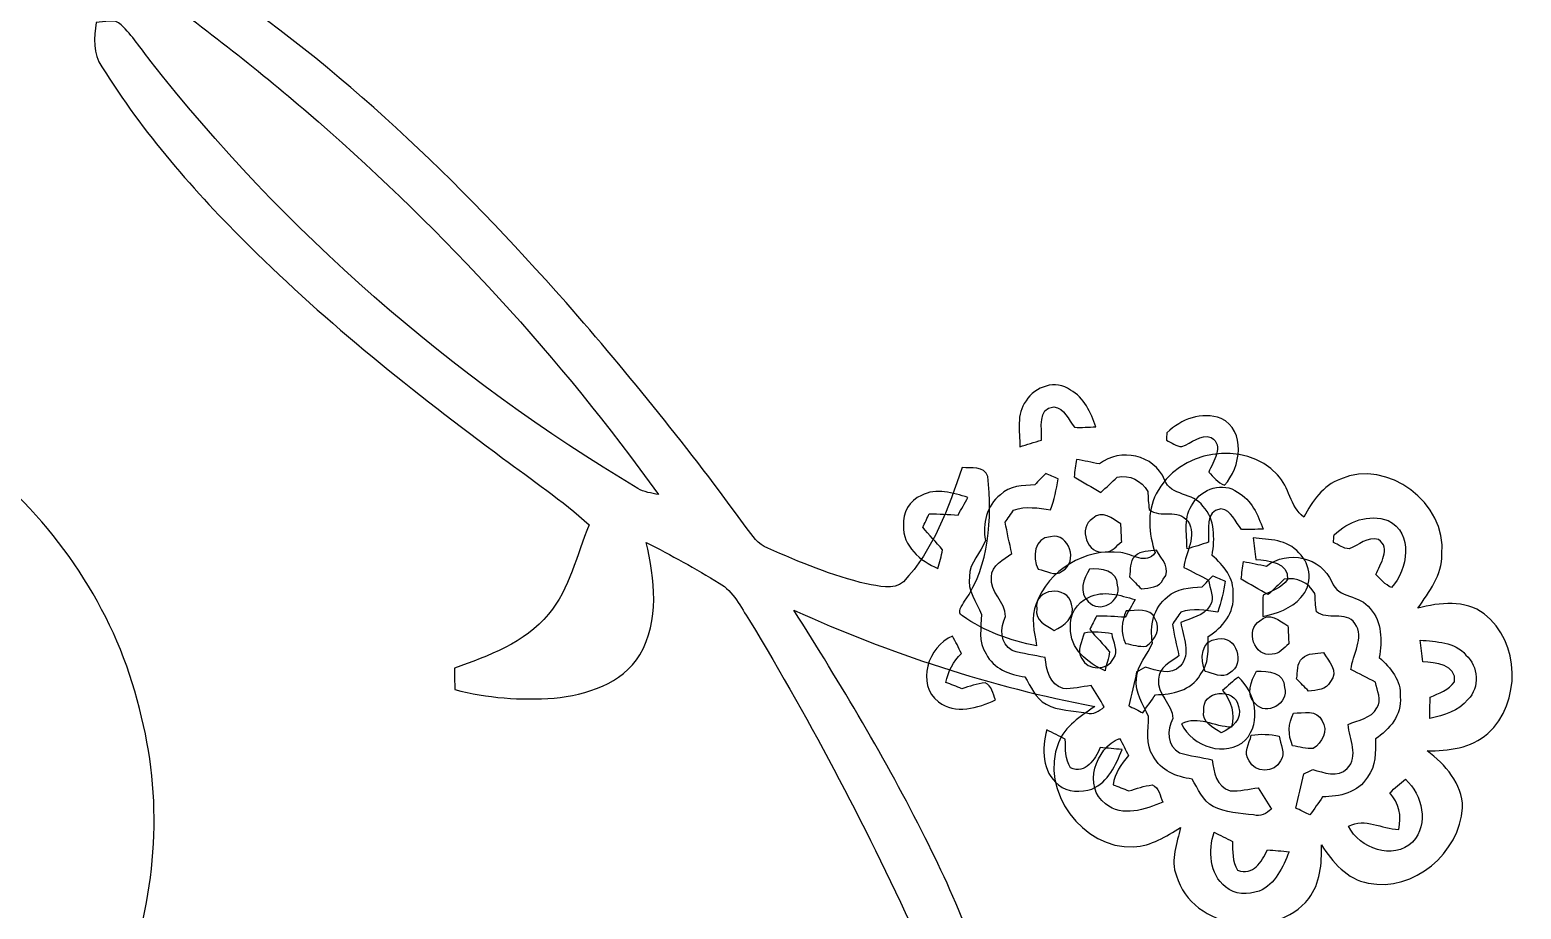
# Model space of a CAD drawing. Header units: centimetres. Extents: x -12.1 to 13.1, y -14.1 to 13.3.
# Drawn here: x 1.64 to 13.07, y -7.49 to -0.75 of the extents above; entities that cross this region are included whole.
import ezdxf

# ---------------------------------------------------------------- set-up
doc = ezdxf.new("R2010")
doc.units = ezdxf.units.CM
doc.header["$MEASUREMENT"] = 0
doc.layers.add('Camada 1', color=7, linetype='Continuous')

msp = doc.modelspace()

# ---------------------------------------------------------------- linework, layer by layer
at = {"layer": 'Camada 1', "color": 156}
for points, knots in [([(2.60871, -0.27369), (2.73924, -0.24406), (2.87682, -0.26556), (2.98407, -0.34811), (2.98407, -0.34811), (4.02511, -1.03357), (4.92505, -1.91094), (5.74879, -2.84118), (5.74879, -2.84118), (6.23386, -3.39471), (6.69669, -3.96866), (7.12955, -4.56418), (7.12955, -4.56418), (7.17577, -4.6245), (7.21916, -4.69364), (7.29395, -4.72152), (7.29395, -4.72152), (7.53878, -4.83052), (7.78855, -4.93387), (8.0496, -4.99633), (8.0496, -4.99633), (8.14203, -5.00866), (8.25527, -5.0517), (8.33359, -4.97904), (8.33359, -4.97904), (8.56537, -4.73668), (8.67685, -4.41425), (8.78339, -4.10377), (8.78339, -4.10377), (8.85253, -4.11507), (8.95201, -4.08686), (8.98058, -4.17399), (8.98058, -4.17399), (9.01304, -4.49679), (8.99399, -4.85381), (8.80242, -5.12897), (8.80242, -5.12897), (8.78656, -5.15929), (8.73435, -5.21644), (8.78656, -5.24114), (8.78656, -5.24114), (8.95447, -5.36072), (9.1531, -5.43127), (9.35417, -5.47045), (9.35417, -5.47045), (9.33512, -5.36461), (9.30937, -5.25278), (9.35064, -5.14836), (9.35064, -5.14836), (9.44166, -4.89225), (9.72987, -4.71728), (9.99869, -4.75679), (9.99869, -4.75679), (10.0883, -4.76561), (10.19238, -4.85484), (10.26187, -4.75679), (10.26187, -4.75679), (10.21389, -4.61145), (10.19625, -4.44529), (10.27105, -4.30593), (10.27105, -4.30593), (10.43262, -3.97362), (10.94873, -3.88119), (11.19921, -4.16093), (11.19921, -4.16093), (11.29233, -4.25302), (11.29374, -4.40295), (11.40028, -4.48373), (11.40028, -4.48373), (11.4673, -4.36519), (11.54668, -4.24103), (11.68145, -4.19269), (11.68145, -4.19269), (12.0441, -4.03394), (12.49777, -4.37931), (12.45932, -4.76878), (12.45932, -4.76878), (12.46144, -4.92788), (12.36019, -5.057), (12.27589, -5.18188), (12.27589, -5.18188), (12.44275, -5.13886), (12.63642, -5.11484), (12.78352, -5.22632), (12.78352, -5.22632), (13.06362, -5.43872), (13.06681, -5.90966), (12.81139, -6.1432), (12.81139, -6.1432), (12.6837, -6.25362), (12.50941, -6.27725), (12.34679, -6.2755), (12.34679, -6.2755), (12.48614, -6.38098), (12.61595, -6.52561), (12.61807, -6.71082), (12.61807, -6.71082), (12.59585, -7.05547), (12.24342, -7.35994), (11.89524, -7.28901), (11.89524, -7.28901), (11.73401, -7.25972), (11.62006, -7.12781), (11.53645, -6.99655), (11.53645, -6.99655), (11.54069, -7.13873), (11.52763, -7.29007), (11.43909, -7.40721), (11.43909, -7.40721), (11.17909, -7.73422), (10.54586, -7.64534), (10.4252, -7.23185), (10.4252, -7.23185), (10.37722, -7.10979), (10.43156, -6.98174), (10.45731, -6.86216), (10.45731, -6.86216), (10.34724, -6.93058), (10.23117, -7.00361), (10.09783, -7.01102), (10.09783, -7.01102), (9.70624, -7.03042), (9.37463, -6.57922), (9.52069, -6.21376), (9.52069, -6.21376), (9.56937, -6.08498), (9.69425, -6.01232), (9.79902, -5.93436), (9.79902, -5.93436), (9.00387, -5.78584), (8.23093, -5.53077), (7.49468, -5.19777), (7.49468, -5.19777), (7.8524, -5.76538), (8.2006, -6.3404), (8.49975, -6.94154), (8.49975, -6.94154), (8.7668, -7.46612), (8.98446, -8.01751), (9.11146, -8.59325), (9.11146, -8.59325), (9.1933, -8.47681), (9.2314, -8.33394), (9.32737, -8.2267), (9.32737, -8.2267), (9.47518, -8.05172), (9.73869, -7.97307), (9.95284, -8.06725), (9.95284, -8.06725), (10.1518, -8.14346), (10.27246, -8.34383), (10.31656, -8.54454), (10.31656, -8.54454), (10.36382, -8.78266), (10.33137, -9.02823), (10.27599, -9.26246), (10.27599, -9.26246), (10.44144, -9.00777), (10.65662, -8.75941), (10.95826, -8.67084), (10.95826, -8.67084), (11.18367, -8.59077), (11.46061, -8.67545), (11.59043, -8.87968), (11.59043, -8.87968), (11.72731, -9.08432), (11.69451, -9.35913), (11.58127, -9.56691), (11.58127, -9.56691), (11.48884, -9.75422), (11.33009, -9.89391), (11.18686, -10.0414), (11.18686, -10.0414), (11.47154, -9.94473), (11.79116, -9.87348), (12.08186, -9.98776), (12.08186, -9.98776), (12.2974, -10.0682), (12.46532, -10.28479), (12.44697, -10.52116), (12.44697, -10.52116), (12.44027, -10.74058), (12.28435, -10.923), (12.10478, -11.03304), (12.10478, -11.03304), (11.90123, -11.15372), (11.66275, -11.18545), (11.43273, -11.21824), (11.43273, -11.21824), (11.75094, -11.31949), (12.10372, -11.46908), (12.24236, -11.79857), (12.24236, -11.79857), (12.37042, -12.06456), (12.23143, -12.41841), (11.95027, -12.51508), (11.95027, -12.51508), (11.59608, -12.64065), (11.2179, -12.49389), (10.92403, -12.2907), (10.92403, -12.2907), (11.15158, -12.58564), (11.36783, -12.96274), (11.2426, -13.34621), (11.2426, -13.34621), (11.18579, -13.44887), (11.12088, -13.55471), (11.01471, -13.61293), (11.01471, -13.61293), (10.82385, -13.72861), (10.57196, -13.70074), (10.39064, -13.57906), (10.39064, -13.57906), (10.14229, -13.41111), (9.9793, -13.13843), (9.9031, -12.85232), (9.9031, -12.85232), (9.91474, -13.1917), (9.89004, -13.57658), (9.64204, -13.83483), (9.64204, -13.83483), (9.44484, -14.05741), (9.05713, -14.06906), (8.85852, -13.84258), (8.85852, -13.84258), (8.61192, -13.57727), (8.62428, -13.17054), (8.71212, -12.84243), (8.71212, -12.84243), (8.73893, -12.80857), (8.76434, -12.76447), (8.74845, -12.72037), (8.74845, -12.72037), (8.70082, -12.7232), (8.69201, -12.79448), (8.66803, -12.82834), (8.66803, -12.82834), (8.52056, -13.09644), (8.2648, -13.31941), (7.96106, -13.38324), (7.96106, -13.38324), (7.78255, -13.41959), (7.58923, -13.3582), (7.45976, -13.2319), (7.45976, -13.2319), (7.30312, -13.06822), (7.2883, -12.81387), (7.35357, -12.60713), (7.35357, -12.60713), (7.4287, -12.37218), (7.60263, -12.18838), (7.78219, -12.02753), (7.78219, -12.02753), (7.79842, -12.01623), (7.83089, -11.99366), (7.84711, -11.98236), (7.84711, -11.98236), (7.59452, -12.05681), (7.32923, -12.151), (7.06359, -12.08961), (7.06359, -12.08961), (6.82016, -12.05433), (6.58416, -11.87267), (6.55277, -11.61832), (6.55277, -11.61832), (6.51501, -11.38654), (6.65155, -11.16254), (6.83851, -11.03624), (6.83851, -11.03624), (7.07064, -10.87925), (7.35815, -10.83442), (7.63262, -10.81995), (7.63262, -10.81995), (7.35815, -10.76635), (7.08263, -10.65559), (6.88826, -10.4485), (6.88826, -10.4485), (6.74008, -10.28552), (6.64555, -10.04105), (6.73833, -9.82725), (6.73833, -9.82725), (6.80888, -9.61734), (7.02442, -9.48963), (7.23821, -9.47482), (7.23821, -9.47482), (7.53843, -9.44626), (7.82029, -9.58279), (8.0683, -9.7373), (8.0683, -9.7373), (7.89862, -9.54644), (7.74233, -9.32947), (7.68766, -9.07584), (7.68766, -9.07584), (7.64497, -8.87547), (7.71904, -8.63697), (7.9099, -8.53995), (7.9099, -8.53995), (8.1565, -8.39461), (8.46129, -8.4426), (8.71882, -8.53255), (8.71882, -8.53255), (8.70189, -8.25388), (8.55796, -8.00586), (8.45741, -7.75151), (8.45741, -7.75151), (8.07006, -6.90236), (7.63825, -6.07299), (7.15355, -5.27573), (7.15355, -5.27573), (7.08652, -5.17375), (7.0329, -5.05345), (6.92248, -4.99068), (6.92248, -4.99068), (6.7415, -4.87706), (6.55241, -4.77619), (6.36297, -4.67776), (6.36297, -4.67776), (6.42823, -4.95892), (6.46668, -5.27783), (6.31499, -5.53852), (6.31499, -5.53852), (6.17776, -5.7629), (5.90401, -5.84545), (5.65671, -5.87087), (5.65671, -5.87087), (5.40235, -5.88988), (5.14308, -5.87156), (4.89682, -5.80489), (4.89682, -5.80489), (4.89401, -5.75019), (4.89295, -5.69551), (4.8926, -5.64118), (4.8926, -5.64118), (5.15436, -5.54875), (5.43129, -5.44822), (5.61438, -5.22808), (5.61438, -5.22808), (5.78054, -5.03264), (5.82639, -4.77405), (5.92623, -4.54475), (5.92623, -4.54475), (5.71915, -4.35637), (5.48596, -4.19938), (5.26265, -4.03181), (5.26265, -4.03181), (4.58533, -3.5291), (3.92139, -3.00382), (3.32308, -2.408), (3.32308, -2.408), (2.90046, -1.991), (2.50606, -1.5398), (2.19243, -1.03427), (2.19243, -1.03427), (2.12047, -0.93443), (2.13211, -0.80885), (2.14763, -0.6942), (2.14763, -0.6942), (2.21112, -0.69523), (2.28945, -0.66068), (2.34059, -0.71325), (2.34059, -0.71325), (2.42527, -0.79297), (2.48772, -0.89281), (2.56003, -0.98348), (2.56003, -0.98348), (3.58908, -2.29579), (4.86578, -3.41128), (6.29842, -4.26432), (6.29842, -4.26432), (6.34569, -4.29395), (6.40214, -4.30063), (6.4561, -4.31159), (6.4561, -4.31159), (5.70504, -3.26135), (4.82168, -2.30675), (3.8512, -1.45584), (3.8512, -1.45584), (3.44833, -1.10272), (3.02358, -0.77602), (2.59742, -0.45218), (2.59742, -0.45218), (2.59989, -0.39258), (2.60413, -0.33295), (2.60871, -0.27369)], [0, 0, 0, 0, 0.01030928, 0.01030928, 0.01030928, 0.01030928, 0.02061856, 0.02061856, 0.02061856, 0.02061856, 0.03092784, 0.03092784, 0.03092784, 0.03092784, 0.04123711, 0.04123711, 0.04123711, 0.04123711, 0.05154639, 0.05154639, 0.05154639, 0.05154639, 0.06185567, 0.06185567, 0.06185567, 0.06185567, 0.07216495, 0.07216495, 0.07216495, 0.07216495, 0.08247423, 0.08247423, 0.08247423, 0.08247423, 0.09278351, 0.09278351, 0.09278351, 0.09278351, 0.10309278, 0.10309278, 0.10309278, 0.10309278, 0.11340206, 0.11340206, 0.11340206, 0.11340206, 0.12371134, 0.12371134, 0.12371134, 0.12371134, 0.13402062, 0.13402062, 0.13402062, 0.13402062, 0.1443299, 0.1443299, 0.1443299, 0.1443299, 0.15463918, 0.15463918, 0.15463918, 0.15463918, 0.16494845, 0.16494845, 0.16494845, 0.16494845, 0.17525773, 0.17525773, 0.17525773, 0.17525773, 0.18556701, 0.18556701, 0.18556701, 0.18556701, 0.19587629, 0.19587629, 0.19587629, 0.19587629, 0.20618557, 0.20618557, 0.20618557, 0.20618557, 0.21649485, 0.21649485, 0.21649485, 0.21649485, 0.22680412, 0.22680412, 0.22680412, 0.22680412, 0.2371134, 0.2371134, 0.2371134, 0.2371134, 0.24742268, 0.24742268, 0.24742268, 0.24742268, 0.25773196, 0.25773196, 0.25773196, 0.25773196, 0.26804124, 0.26804124, 0.26804124, 0.26804124, 0.27835052, 0.27835052, 0.27835052, 0.27835052, 0.28865979, 0.28865979, 0.28865979, 0.28865979, 0.29896907, 0.29896907, 0.29896907, 0.29896907, 0.30927835, 0.30927835, 0.30927835, 0.30927835, 0.31958763, 0.31958763, 0.31958763, 0.31958763, 0.32989691, 0.32989691, 0.32989691, 0.32989691, 0.34020619, 0.34020619, 0.34020619, 0.34020619, 0.35051546, 0.35051546, 0.35051546, 0.35051546, 0.36082474, 0.36082474, 0.36082474, 0.36082474, 0.37113402, 0.37113402, 0.37113402, 0.37113402, 0.3814433, 0.3814433, 0.3814433, 0.3814433, 0.39175258, 0.39175258, 0.39175258, 0.39175258, 0.40206186, 0.40206186, 0.40206186, 0.40206186, 0.41237113, 0.41237113, 0.41237113, 0.41237113, 0.42268041, 0.42268041, 0.42268041, 0.42268041, 0.43298969, 0.43298969, 0.43298969, 0.43298969, 0.44329897, 0.44329897, 0.44329897, 0.44329897, 0.45360825, 0.45360825, 0.45360825, 0.45360825, 0.46391753, 0.46391753, 0.46391753, 0.46391753, 0.4742268, 0.4742268, 0.4742268, 0.4742268, 0.48453608, 0.48453608, 0.48453608, 0.48453608, 0.49484536, 0.49484536, 0.49484536, 0.49484536, 0.50515464, 0.50515464, 0.50515464, 0.50515464, 0.51546392, 0.51546392, 0.51546392, 0.51546392, 0.5257732, 0.5257732, 0.5257732, 0.5257732, 0.53608247, 0.53608247, 0.53608247, 0.53608247, 0.54639175, 0.54639175, 0.54639175, 0.54639175, 0.55670103, 0.55670103, 0.55670103, 0.55670103, 0.56701031, 0.56701031, 0.56701031, 0.56701031, 0.57731959, 0.57731959, 0.57731959, 0.57731959, 0.58762887, 0.58762887, 0.58762887, 0.58762887, 0.59793814, 0.59793814, 0.59793814, 0.59793814, 0.60824742, 0.60824742, 0.60824742, 0.60824742, 0.6185567, 0.6185567, 0.6185567, 0.6185567, 0.62886598, 0.62886598, 0.62886598, 0.62886598, 0.63917526, 0.63917526, 0.63917526, 0.63917526, 0.64948454, 0.64948454, 0.64948454, 0.64948454, 0.65979381, 0.65979381, 0.65979381, 0.65979381, 0.67010309, 0.67010309, 0.67010309, 0.67010309, 0.68041237, 0.68041237, 0.68041237, 0.68041237, 0.69072165, 0.69072165, 0.69072165, 0.69072165, 0.70103093, 0.70103093, 0.70103093, 0.70103093, 0.71134021, 0.71134021, 0.71134021, 0.71134021, 0.72164948, 0.72164948, 0.72164948, 0.72164948, 0.73195876, 0.73195876, 0.73195876, 0.73195876, 0.74226804, 0.74226804, 0.74226804, 0.74226804, 0.75257732, 0.75257732, 0.75257732, 0.75257732, 0.7628866, 0.7628866, 0.7628866, 0.7628866, 0.77319588, 0.77319588, 0.77319588, 0.77319588, 0.78350515, 0.78350515, 0.78350515, 0.78350515, 0.79381443, 0.79381443, 0.79381443, 0.79381443, 0.80412371, 0.80412371, 0.80412371, 0.80412371, 0.81443299, 0.81443299, 0.81443299, 0.81443299, 0.82474227, 0.82474227, 0.82474227, 0.82474227, 0.83505155, 0.83505155, 0.83505155, 0.83505155, 0.84536082, 0.84536082, 0.84536082, 0.84536082, 0.8556701, 0.8556701, 0.8556701, 0.8556701, 0.86597938, 0.86597938, 0.86597938, 0.86597938, 0.87628866, 0.87628866, 0.87628866, 0.87628866, 0.88659794, 0.88659794, 0.88659794, 0.88659794, 0.89690722, 0.89690722, 0.89690722, 0.89690722, 0.90721649, 0.90721649, 0.90721649, 0.90721649, 0.91752577, 0.91752577, 0.91752577, 0.91752577, 0.92783505, 0.92783505, 0.92783505, 0.92783505, 0.93814433, 0.93814433, 0.93814433, 0.93814433, 0.94845361, 0.94845361, 0.94845361, 0.94845361, 0.95876289, 0.95876289, 0.95876289, 0.95876289, 0.96907216, 0.96907216, 0.96907216, 0.96907216, 0.97938144, 0.97938144, 0.97938144, 0.97938144, 1, 1, 1, 1]), ([(-6.30342, -0.88327), (-6.06882, -0.81378), (-5.80636, -0.76827), (-5.57033, -0.85398), (-5.57033, -0.85398), (-5.42252, -0.90056), (-5.35796, -1.0519), (-5.30012, -1.18172), (-5.30012, -1.18172), (-5.18476, -1.46714), (-5.12337, -1.77052), (-5.0112, -2.05732), (-5.0112, -2.05732), (-4.8475, -2.49936), (-4.75789, -2.97771), (-4.48837, -3.37355), (-4.48837, -3.37355), (-4.17828, -3.85259), (-3.85444, -4.32533), (-3.48965, -4.76454), (-3.48965, -4.76454), (-2.87619, -3.91433), (-1.85313, -3.36436), (-0.79938, -3.37566), (-0.79938, -3.37566), (-0.75246, -3.13577), (-0.61946, -2.91704), (-0.42473, -2.76887), (-0.42473, -2.76887), (-0.07935, -2.50394), (0.39723, -2.39597), (0.81634, -2.53288), (0.81634, -2.53288), (1.06469, -2.59989), (1.24709, -2.8172), (1.32646, -3.05533), (1.32646, -3.05533), (1.44533, -3.41693), (1.45274, -3.8085), (1.39736, -4.18246), (1.39736, -4.18246), (1.93781, -4.66398), (2.33751, -5.30746), (2.49555, -6.01656), (2.49555, -6.01656), (2.66595, -6.69245), (2.60563, -7.41565), (2.35622, -8.06443), (2.35622, -8.06443), (2.23168, -8.40732), (2.0299, -8.71352), (1.81434, -9.00494), (1.81434, -9.00494), (1.97698, -9.41625), (2.12021, -9.87028), (2.01331, -10.31446), (2.01331, -10.31446), (1.95194, -10.60688), (1.74979, -10.8542), (1.49613, -11.00516), (1.49613, -11.00516), (1.02836, -11.28387), (0.43745, -11.30502), (-0.06878, -11.12264), (-0.06878, -11.12264), (-0.49033, -10.97909), (-0.88757, -10.65979), (-0.98493, -10.20683), (-0.98493, -10.20683), (-1.62841, -10.14968), (-2.26482, -9.92357), (-2.77106, -9.51681), (-2.77106, -9.51681), (-2.97249, -10.2132), (-3.26917, -10.88207), (-3.64382, -11.5026), (-3.64382, -11.5026), (-3.96273, -12.02577), (-4.33914, -12.52176), (-4.80905, -12.91936), (-4.80905, -12.91936), (-5.25885, -13.30635), (-5.75308, -13.66547), (-6.32422, -13.84823), (-6.32422, -13.84823), (-6.64667, -13.94944), (-7.01779, -13.99285), (-7.32859, -13.832), (-7.32859, -13.832), (-7.54484, -13.72086), (-7.65844, -13.47922), (-7.67925, -13.24568), (-7.67925, -13.24568), (-7.71029, -12.95181), (-7.64573, -12.65264), (-7.50815, -12.39264), (-7.50815, -12.39264), (-7.62704, -12.23107), (-7.71418, -12.03425), (-7.68595, -11.82927), (-7.68595, -11.82927), (-7.67289, -11.6137), (-7.48734, -11.41689), (-7.26685, -11.41651), (-7.26685, -11.41651), (-7.0894, -11.3957), (-6.92042, -11.45568), (-6.75426, -11.50646), (-6.75426, -11.50646), (-6.6195, -11.27753), (-6.49603, -11.04185), (-6.36021, -10.81327), (-6.36021, -10.81327), (-6.94159, -11.04151), (-7.55824, -11.20415), (-8.18654, -11.20556), (-8.18654, -11.20556), (-8.59048, -11.19075), (-8.99934, -11.12722), (-9.37152, -10.96248), (-9.37152, -10.96248), (-9.72994, -10.80586), (-10.03156, -10.54975), (-10.32474, -10.29644), (-10.32474, -10.29644), (-10.87365, -9.84561), (-11.30828, -9.22929), (-11.46844, -8.53079), (-11.46844, -8.53079), (-11.56015, -8.14908), (-11.50582, -7.72612), (-11.28747, -7.39591), (-11.28747, -7.39591), (-11.1213, -7.13591), (-10.86553, -6.94646), (-10.59177, -6.81172), (-10.59177, -6.81172), (-10.49017, -6.76056), (-10.378, -6.73056), (-10.28309, -6.66706), (-10.28309, -6.66706), (-10.26686, -6.54783), (-10.34202, -6.44306), (-10.38293, -6.33689), (-10.38293, -6.33689), (-10.62071, -5.85002), (-10.83238, -5.35156), (-11.04511, -4.85343), (-11.04511, -4.85343), (-11.26911, -4.34686), (-11.43668, -3.7817), (-11.32098, -3.22538), (-11.32098, -3.22538), (-11.25288, -2.86271), (-11.05603, -2.53075), (-10.7837, -2.28346), (-10.7837, -2.28346), (-10.2577, -1.78464), (-9.50839, -1.5225), (-8.78626, -1.60222), (-8.78626, -1.60222), (-8.33895, -1.65621), (-7.87504, -1.84107), (-7.61011, -2.22279), (-7.61011, -2.22279), (-7.39773, -2.53533), (-7.42312, -2.93503), (-7.463, -3.29311), (-7.463, -3.29311), (-7.48522, -3.57251), (-7.58082, -3.8385), (-7.61858, -4.11473), (-7.61858, -4.11473), (-7.38573, -4.13695), (-7.15184, -4.12073), (-6.92254, -4.07556), (-6.92254, -4.07556), (-6.92466, -3.88295), (-6.98039, -3.69739), (-7.00861, -3.50829), (-7.00861, -3.50829), (-7.12045, -2.8673), (-7.16455, -2.19137), (-6.96029, -1.56416), (-6.96029, -1.56416), (-6.86151, -1.25265), (-6.62126, -0.97887), (-6.30342, -0.88327)], [0, 0, 0, 0, 0.02083333, 0.02083333, 0.02083333, 0.02083333, 0.04166667, 0.04166667, 0.04166667, 0.04166667, 0.0625, 0.0625, 0.0625, 0.0625, 0.08333333, 0.08333333, 0.08333333, 0.08333333, 0.10416667, 0.10416667, 0.10416667, 0.10416667, 0.125, 0.125, 0.125, 0.125, 0.14583333, 0.14583333, 0.14583333, 0.14583333, 0.16666667, 0.16666667, 0.16666667, 0.16666667, 0.1875, 0.1875, 0.1875, 0.1875, 0.20833333, 0.20833333, 0.20833333, 0.20833333, 0.22916667, 0.22916667, 0.22916667, 0.22916667, 0.25, 0.25, 0.25, 0.25, 0.27083333, 0.27083333, 0.27083333, 0.27083333, 0.29166667, 0.29166667, 0.29166667, 0.29166667, 0.3125, 0.3125, 0.3125, 0.3125, 0.33333333, 0.33333333, 0.33333333, 0.33333333, 0.35416667, 0.35416667, 0.35416667, 0.35416667, 0.375, 0.375, 0.375, 0.375, 0.39583333, 0.39583333, 0.39583333, 0.39583333, 0.41666667, 0.41666667, 0.41666667, 0.41666667, 0.4375, 0.4375, 0.4375, 0.4375, 0.45833333, 0.45833333, 0.45833333, 0.45833333, 0.47916667, 0.47916667, 0.47916667, 0.47916667, 0.5, 0.5, 0.5, 0.5, 0.52083333, 0.52083333, 0.52083333, 0.52083333, 0.54166667, 0.54166667, 0.54166667, 0.54166667, 0.5625, 0.5625, 0.5625, 0.5625, 0.58333333, 0.58333333, 0.58333333, 0.58333333, 0.60416667, 0.60416667, 0.60416667, 0.60416667, 0.625, 0.625, 0.625, 0.625, 0.64583333, 0.64583333, 0.64583333, 0.64583333, 0.66666667, 0.66666667, 0.66666667, 0.66666667, 0.6875, 0.6875, 0.6875, 0.6875, 0.70833333, 0.70833333, 0.70833333, 0.70833333, 0.72916667, 0.72916667, 0.72916667, 0.72916667, 0.75, 0.75, 0.75, 0.75, 0.77083333, 0.77083333, 0.77083333, 0.77083333, 0.79166667, 0.79166667, 0.79166667, 0.79166667, 0.8125, 0.8125, 0.8125, 0.8125, 0.83333333, 0.83333333, 0.83333333, 0.83333333, 0.85416667, 0.85416667, 0.85416667, 0.85416667, 0.875, 0.875, 0.875, 0.875, 0.89583333, 0.89583333, 0.89583333, 0.89583333, 0.91666667, 0.91666667, 0.91666667, 0.91666667, 0.9375, 0.9375, 0.9375, 0.9375, 0.95833333, 0.95833333, 0.95833333, 0.95833333, 1, 1, 1, 1]), ([(10.55361, -4.37756), (10.55361, -4.37756), (10.55361, -4.37756), (10.55361, -4.37756), (10.55361, -4.37756), (10.47636, -4.47809), (10.50564, -4.61107), (10.50669, -4.7282), (10.50669, -4.7282), (10.56138, -4.71197), (10.61606, -4.69468), (10.67109, -4.67742), (10.67109, -4.67742), (10.67779, -4.58743), (10.63864, -4.43433), (10.76599, -4.42166), (10.76599, -4.42166), (10.85031, -4.43151), (10.87571, -4.52359), (10.9251, -4.57861), (10.9251, -4.57861), (10.97943, -4.5825), (11.0341, -4.57758), (11.08877, -4.57617), (11.08877, -4.57617), (11.04998, -4.46716), (11.00058, -4.3511), (10.8937, -4.29357), (10.8937, -4.29357), (10.78292, -4.21102), (10.62171, -4.26642), (10.55361, -4.37756)], [0, 0, 0, 0, 0.11111111, 0.11111111, 0.11111111, 0.11111111, 0.22222222, 0.22222222, 0.22222222, 0.22222222, 0.33333333, 0.33333333, 0.33333333, 0.33333333, 0.44444444, 0.44444444, 0.44444444, 0.44444444, 0.55555556, 0.55555556, 0.55555556, 0.55555556, 0.66666667, 0.66666667, 0.66666667, 0.66666667, 0.77777778, 0.77777778, 0.77777778, 0.77777778, 1, 1, 1, 1]), ([(11.63346, -4.62095), (11.63346, -4.62095), (11.63346, -4.62095), (11.63346, -4.62095), (11.63346, -4.62095), (11.63241, -4.63542), (11.62959, -4.66471), (11.62853, -4.67918), (11.62853, -4.67918), (11.66805, -4.69399), (11.70438, -4.72679), (11.74848, -4.72713), (11.74848, -4.72713), (11.8222, -4.70209), (11.88959, -4.62943), (11.9732, -4.65623), (11.9732, -4.65623), (12.07338, -4.72079), (11.98624, -4.84357), (11.95308, -4.92329), (11.95308, -4.92329), (11.99048, -4.95926), (12.02364, -5.00302), (12.07338, -5.02382), (12.07338, -5.02382), (12.19863, -4.88729), (12.24307, -4.60473), (12.04763, -4.51088), (12.04763, -4.51088), (11.89841, -4.45762), (11.74319, -4.51547), (11.63346, -4.62095)], [0, 0, 0, 0, 0.11111111, 0.11111111, 0.11111111, 0.11111111, 0.22222222, 0.22222222, 0.22222222, 0.22222222, 0.33333333, 0.33333333, 0.33333333, 0.33333333, 0.44444444, 0.44444444, 0.44444444, 0.44444444, 0.55555556, 0.55555556, 0.55555556, 0.55555556, 0.66666667, 0.66666667, 0.66666667, 0.66666667, 0.77777778, 0.77777778, 0.77777778, 0.77777778, 1, 1, 1, 1]), ([(10.93884, -4.82487), (10.93884, -4.82487), (10.93884, -4.82487), (10.93884, -4.82487), (10.93884, -4.82487), (10.9325, -4.86931), (10.92686, -4.91448), (10.92157, -4.95964), (10.92157, -4.95964), (10.99, -4.99912), (11.0588, -5.03864), (11.12758, -5.07815), (11.12758, -5.07815), (11.16851, -5.03902), (11.21013, -5.00019), (11.25106, -4.96105), (11.25106, -4.96105), (11.35124, -4.94234), (11.43485, -4.98503), (11.48706, -5.0704), (11.48706, -5.0704), (11.48777, -5.1166), (11.4913, -5.16283), (11.49729, -5.20903), (11.49729, -5.20903), (11.58127, -5.28031), (11.72238, -5.19811), (11.79294, -5.29936), (11.79294, -5.29936), (11.86949, -5.40943), (11.77388, -5.53642), (11.76258, -5.65283), (11.76258, -5.65283), (11.82573, -5.68425), (11.88888, -5.71704), (11.95169, -5.74984), (11.95169, -5.74984), (11.95944, -5.81406), (12.00424, -5.88603), (11.96119, -5.94635), (11.96119, -5.94635), (11.91887, -6.02783), (11.81621, -6.03913), (11.74037, -6.07406), (11.74037, -6.07406), (11.75271, -6.18272), (11.82398, -6.31711), (11.73366, -6.41023), (11.73366, -6.41023), (11.66345, -6.48575), (11.55269, -6.44093), (11.46978, -6.41768), (11.46978, -6.41768), (11.45249, -6.42611), (11.41828, -6.44341), (11.40099, -6.45223), (11.40099, -6.45223), (11.38335, -6.53973), (11.35971, -6.62614), (11.33996, -6.71364), (11.33996, -6.71364), (11.36712, -6.7267), (11.4211, -6.75316), (11.44791, -6.76621), (11.44791, -6.76621), (11.48072, -6.7207), (11.51352, -6.67447), (11.54527, -6.62793), (11.54527, -6.62793), (11.67298, -6.62652), (11.81903, -6.59651), (11.88888, -6.47659), (11.88888, -6.47659), (11.95556, -6.39259), (11.95062, -6.28359), (11.94991, -6.18306), (11.94991, -6.18306), (12.05857, -6.11179), (12.15488, -5.99995), (12.13936, -5.86098), (12.13936, -5.86098), (12.15171, -5.73609), (12.06492, -5.63836), (11.9799, -5.5604), (11.9799, -5.5604), (11.99895, -5.43165), (12.0046, -5.28665), (11.90935, -5.18471), (11.90935, -5.18471), (11.83667, -5.07674), (11.6617, -5.11026), (11.61513, -4.98079), (11.61513, -4.98079), (11.53469, -4.78959), (11.27646, -4.73278), (11.11594, -4.8598), (11.11594, -4.8598), (11.05669, -4.8485), (10.99812, -4.83579), (10.93884, -4.82487)], [0, 0, 0, 0, 0.03846154, 0.03846154, 0.03846154, 0.03846154, 0.07692308, 0.07692308, 0.07692308, 0.07692308, 0.11538462, 0.11538462, 0.11538462, 0.11538462, 0.15384615, 0.15384615, 0.15384615, 0.15384615, 0.19230769, 0.19230769, 0.19230769, 0.19230769, 0.23076923, 0.23076923, 0.23076923, 0.23076923, 0.26923077, 0.26923077, 0.26923077, 0.26923077, 0.30769231, 0.30769231, 0.30769231, 0.30769231, 0.34615385, 0.34615385, 0.34615385, 0.34615385, 0.38461538, 0.38461538, 0.38461538, 0.38461538, 0.42307692, 0.42307692, 0.42307692, 0.42307692, 0.46153846, 0.46153846, 0.46153846, 0.46153846, 0.5, 0.5, 0.5, 0.5, 0.53846154, 0.53846154, 0.53846154, 0.53846154, 0.57692308, 0.57692308, 0.57692308, 0.57692308, 0.61538462, 0.61538462, 0.61538462, 0.61538462, 0.65384615, 0.65384615, 0.65384615, 0.65384615, 0.69230769, 0.69230769, 0.69230769, 0.69230769, 0.73076923, 0.73076923, 0.73076923, 0.73076923, 0.76923077, 0.76923077, 0.76923077, 0.76923077, 0.80769231, 0.80769231, 0.80769231, 0.80769231, 0.84615385, 0.84615385, 0.84615385, 0.84615385, 0.88461538, 0.88461538, 0.88461538, 0.88461538, 0.92307692, 0.92307692, 0.92307692, 0.92307692, 1, 1, 1, 1]), ([(10.62171, -5.01959), (10.62171, -5.01959), (10.62171, -5.01959), (10.62171, -5.01959), (10.62171, -5.01959), (10.52893, -5.02489), (10.42732, -5.02699), (10.35676, -5.09613), (10.35676, -5.09613), (10.24988, -5.17834), (10.21847, -5.31876), (10.24177, -5.44647), (10.24177, -5.44647), (10.21072, -5.541), (10.11934, -5.61472), (10.11934, -5.72163), (10.11934, -5.72163), (10.10241, -5.82922), (10.17438, -5.91814), (10.21107, -6.01301), (10.21107, -6.01301), (10.21107, -6.11461), (10.18461, -6.22434), (10.24741, -6.31536), (10.24741, -6.31536), (10.30384, -6.42825), (10.42732, -6.47517), (10.5455, -6.49174), (10.5455, -6.49174), (10.59172, -6.56581), (10.62453, -6.6579), (10.70673, -6.70093), (10.70673, -6.70093), (10.80163, -6.75102), (10.91204, -6.75281), (11.01646, -6.76656), (11.01646, -6.76656), (11.06974, -6.7842), (11.11384, -6.75385), (11.15299, -6.72139), (11.15299, -6.72139), (11.11983, -6.66638), (11.08631, -6.61239), (11.05174, -6.55841), (11.05174, -6.55841), (10.98048, -6.56761), (10.90958, -6.58524), (10.83761, -6.5817), (10.83761, -6.5817), (10.73319, -6.55066), (10.71061, -6.43707), (10.69896, -6.34429), (10.69896, -6.34429), (10.61606, -6.32242), (10.52928, -6.31677), (10.44814, -6.29031), (10.44814, -6.29031), (10.35359, -6.23564), (10.35147, -6.11602), (10.39698, -6.02855), (10.39698, -6.02855), (10.39628, -5.91424), (10.27175, -5.8412), (10.28832, -5.72621), (10.28832, -5.72621), (10.28868, -5.6345), (10.38251, -5.59464), (10.44425, -5.54631), (10.44425, -5.54631), (10.42732, -5.46586), (10.40721, -5.38649), (10.39452, -5.30604), (10.39452, -5.30604), (10.41039, -5.28276), (10.44249, -5.23656), (10.45837, -5.21327), (10.45837, -5.21327), (10.55115, -5.18116), (10.6478, -5.19739), (10.74201, -5.21258), (10.74201, -5.21258), (10.7674, -5.13496), (10.78787, -5.05559), (10.79951, -4.9748), (10.79951, -4.9748), (10.76776, -4.96105), (10.736, -4.94693), (10.70425, -4.93318), (10.70425, -4.93318), (10.67674, -4.96174), (10.64887, -4.99068), (10.62171, -5.01959)], [0, 0, 0, 0, 0.04166667, 0.04166667, 0.04166667, 0.04166667, 0.08333333, 0.08333333, 0.08333333, 0.08333333, 0.125, 0.125, 0.125, 0.125, 0.16666667, 0.16666667, 0.16666667, 0.16666667, 0.20833333, 0.20833333, 0.20833333, 0.20833333, 0.25, 0.25, 0.25, 0.25, 0.29166667, 0.29166667, 0.29166667, 0.29166667, 0.33333333, 0.33333333, 0.33333333, 0.33333333, 0.375, 0.375, 0.375, 0.375, 0.41666667, 0.41666667, 0.41666667, 0.41666667, 0.45833333, 0.45833333, 0.45833333, 0.45833333, 0.5, 0.5, 0.5, 0.5, 0.54166667, 0.54166667, 0.54166667, 0.54166667, 0.58333333, 0.58333333, 0.58333333, 0.58333333, 0.625, 0.625, 0.625, 0.625, 0.66666667, 0.66666667, 0.66666667, 0.66666667, 0.70833333, 0.70833333, 0.70833333, 0.70833333, 0.75, 0.75, 0.75, 0.75, 0.79166667, 0.79166667, 0.79166667, 0.79166667, 0.83333333, 0.83333333, 0.83333333, 0.83333333, 0.875, 0.875, 0.875, 0.875, 0.91666667, 0.91666667, 0.91666667, 0.91666667, 1, 1, 1, 1]), ([(9.61381, -5.33181), (9.61381, -5.33181), (9.61381, -5.33181), (9.61381, -5.33181), (9.61381, -5.33181), (9.60747, -5.49056), (9.744, -5.60449), (9.87805, -5.66096), (9.87805, -5.66096), (9.8904, -5.61297), (9.90663, -5.56605), (9.91367, -5.51737), (9.91367, -5.51737), (9.86499, -5.45773), (9.80925, -5.40447), (9.76198, -5.34449), (9.76198, -5.34449), (9.77433, -5.31876), (9.79974, -5.2676), (9.81243, -5.24221), (9.81243, -5.24221), (9.88546, -5.2429), (9.95884, -5.24645), (10.03256, -5.25172), (10.03256, -5.25172), (10.05761, -5.20659), (10.08336, -5.16177), (10.10877, -5.1166), (10.10877, -5.1166), (9.99412, -5.08346), (9.86535, -5.04005), (9.75175, -5.10109), (9.75175, -5.10109), (9.6618, -5.13954), (9.6043, -5.23373), (9.61381, -5.33181)], [0, 0, 0, 0, 0.1, 0.1, 0.1, 0.1, 0.2, 0.2, 0.2, 0.2, 0.3, 0.3, 0.3, 0.3, 0.4, 0.4, 0.4, 0.4, 0.5, 0.5, 0.5, 0.5, 0.6, 0.6, 0.6, 0.6, 0.7, 0.7, 0.7, 0.7, 0.8, 0.8, 0.8, 0.8, 1, 1, 1, 1]), ([(11.06514, -5.27817), (11.06514, -5.27817), (11.06514, -5.27817), (11.06514, -5.27817), (11.06514, -5.27817), (10.94837, -5.3459), (11.02175, -5.56322), (11.15862, -5.53325), (11.15862, -5.53325), (11.21437, -5.53783), (11.24718, -5.48526), (11.28633, -5.45529), (11.28633, -5.45529), (11.28458, -5.42108), (11.28141, -5.35262), (11.27999, -5.31841), (11.27999, -5.31841), (11.21649, -5.27924), (11.13358, -5.20659), (11.06514, -5.27817)], [0, 0, 0, 0, 0.16666667, 0.16666667, 0.16666667, 0.16666667, 0.33333333, 0.33333333, 0.33333333, 0.33333333, 0.5, 0.5, 0.5, 0.5, 0.66666667, 0.66666667, 0.66666667, 0.66666667, 1, 1, 1, 1]), ([(10.64605, -5.66661), (10.64605, -5.66661), (10.64605, -5.66661), (10.64605, -5.66661), (10.64605, -5.66661), (10.70602, -5.67684), (10.77658, -5.72693), (10.83267, -5.68001), (10.83267, -5.68001), (10.95437, -5.6119), (10.8877, -5.38649), (10.7413, -5.41753), (10.7413, -5.41753), (10.61289, -5.42425), (10.60195, -5.57452), (10.64605, -5.66661)], [0, 0, 0, 0, 0.2, 0.2, 0.2, 0.2, 0.4, 0.4, 0.4, 0.4, 0.6, 0.6, 0.6, 0.6, 1, 1, 1, 1]), ([(12.29352, -5.42635), (12.29352, -5.42635), (12.29352, -5.42635), (12.29352, -5.42635), (12.29352, -5.42635), (12.29986, -5.4814), (12.30693, -5.53711), (12.31397, -5.59285), (12.31397, -5.59285), (12.40711, -5.59747), (12.57327, -5.61648), (12.5567, -5.74561), (12.5567, -5.74561), (12.51365, -5.81017), (12.43603, -5.8338), (12.36937, -5.86484), (12.36937, -5.86484), (12.36796, -5.91882), (12.36759, -5.97315), (12.36796, -6.02783), (12.36796, -6.02783), (12.47414, -6.0035), (12.58703, -5.9714), (12.65864, -5.88286), (12.65864, -5.88286), (12.75178, -5.79008), (12.73872, -5.62744), (12.64382, -5.541), (12.64382, -5.541), (12.55811, -5.43834), (12.41452, -5.43941), (12.29352, -5.42635)], [0, 0, 0, 0, 0.11111111, 0.11111111, 0.11111111, 0.11111111, 0.22222222, 0.22222222, 0.22222222, 0.22222222, 0.33333333, 0.33333333, 0.33333333, 0.33333333, 0.44444444, 0.44444444, 0.44444444, 0.44444444, 0.55555556, 0.55555556, 0.55555556, 0.55555556, 0.66666667, 0.66666667, 0.66666667, 0.66666667, 0.77777778, 0.77777778, 0.77777778, 0.77777778, 1, 1, 1, 1]), ([(11.39005, -5.5657), (11.39005, -5.5657), (11.39005, -5.5657), (11.39005, -5.5657), (11.39005, -5.5657), (11.34349, -5.60522), (11.35655, -5.67081), (11.34631, -5.72445), (11.34631, -5.72445), (11.37665, -5.75549), (11.40698, -5.78653), (11.43804, -5.81795), (11.43804, -5.81795), (11.49871, -5.80841), (11.57526, -5.81051), (11.6049, -5.74385), (11.6049, -5.74385), (11.67263, -5.6694), (11.59043, -5.58686), (11.55269, -5.52161), (11.55269, -5.52161), (11.49729, -5.53149), (11.4331, -5.52267), (11.39005, -5.5657)], [0, 0, 0, 0, 0.14285714, 0.14285714, 0.14285714, 0.14285714, 0.28571429, 0.28571429, 0.28571429, 0.28571429, 0.42857143, 0.42857143, 0.42857143, 0.42857143, 0.57142857, 0.57142857, 0.57142857, 0.57142857, 0.71428571, 0.71428571, 0.71428571, 0.71428571, 1, 1, 1, 1]), ([(11.03975, -5.66554), (11.03975, -5.66554), (11.03975, -5.66554), (11.03975, -5.66554), (11.03975, -5.66554), (10.99741, -5.73892), (10.9519, -5.84617), (11.02986, -5.91355), (11.02986, -5.91355), (11.11348, -6.01301), (11.2895, -5.91317), (11.25459, -5.7897), (11.25459, -5.7897), (11.2553, -5.67718), (11.12653, -5.65882), (11.03975, -5.66554)], [0, 0, 0, 0, 0.2, 0.2, 0.2, 0.2, 0.4, 0.4, 0.4, 0.4, 0.6, 0.6, 0.6, 0.6, 1, 1, 1, 1]), ([(10.63581, -5.96964), (10.63581, -5.96964), (10.63581, -5.96964), (10.63581, -5.96964), (10.63581, -5.96964), (10.61747, -6.061), (10.70778, -6.09521), (10.76881, -6.13614), (10.76881, -6.13614), (10.84607, -6.09979), (10.93604, -6.03382), (10.90145, -5.93505), (10.90145, -5.93505), (10.8764, -5.78405), (10.61148, -5.81089), (10.63581, -5.96964)], [0, 0, 0, 0, 0.2, 0.2, 0.2, 0.2, 0.4, 0.4, 0.4, 0.4, 0.6, 0.6, 0.6, 0.6, 1, 1, 1, 1]), ([(11.32161, -5.98621), (11.32161, -5.98621), (11.32161, -5.98621), (11.32161, -5.98621), (11.32161, -5.98621), (11.2828, -6.067), (11.27822, -6.15309), (11.31527, -6.23598), (11.31527, -6.23598), (11.36748, -6.24408), (11.41969, -6.26313), (11.47402, -6.25713), (11.47402, -6.25713), (11.54069, -6.212), (11.59255, -6.12098), (11.54105, -6.04547), (11.54105, -6.04547), (11.504, -5.95586), (11.39641, -5.9869), (11.32161, -5.98621)], [0, 0, 0, 0, 0.16666667, 0.16666667, 0.16666667, 0.16666667, 0.33333333, 0.33333333, 0.33333333, 0.33333333, 0.5, 0.5, 0.5, 0.5, 0.66666667, 0.66666667, 0.66666667, 0.66666667, 1, 1, 1, 1]), ([(10.99812, -6.15626), (10.99812, -6.15626), (10.99812, -6.15626), (10.99812, -6.15626), (10.99812, -6.15626), (10.98542, -6.21868), (10.93568, -6.291), (10.98189, -6.35098), (10.98189, -6.35098), (11.02141, -6.44623), (11.18262, -6.44551), (11.22355, -6.3517), (11.22355, -6.3517), (11.26482, -6.29382), (11.22107, -6.22365), (11.21261, -6.16295), (11.21261, -6.16295), (11.14169, -6.14779), (11.06938, -6.14248), (10.99812, -6.15626)], [0, 0, 0, 0, 0.16666667, 0.16666667, 0.16666667, 0.16666667, 0.33333333, 0.33333333, 0.33333333, 0.33333333, 0.5, 0.5, 0.5, 0.5, 0.66666667, 0.66666667, 0.66666667, 0.66666667, 1, 1, 1, 1]), ([(9.88299, -6.68226), (9.88299, -6.68226), (9.88299, -6.68226), (9.88299, -6.68226), (9.88299, -6.68226), (10.00929, -6.78527), (10.18707, -6.7267), (10.32043, -6.66848), (10.32043, -6.66848), (10.29892, -6.62121), (10.29432, -6.55737), (10.2393, -6.53691), (10.2393, -6.53691), (10.17791, -6.54252), (10.1197, -6.56478), (10.0615, -6.58204), (10.0615, -6.58204), (10.02057, -6.56581), (9.98, -6.54997), (9.93944, -6.53443), (9.93944, -6.53443), (9.95531, -6.44906), (9.99835, -6.37392), (10.05797, -6.31184), (10.05797, -6.31184), (10.03575, -6.26702), (10.01458, -6.22186), (9.98917, -6.17989), (9.98917, -6.17989), (9.80503, -6.25362), (9.70624, -6.55031), (9.88299, -6.68226)], [0, 0, 0, 0, 0.11111111, 0.11111111, 0.11111111, 0.11111111, 0.22222222, 0.22222222, 0.22222222, 0.22222222, 0.33333333, 0.33333333, 0.33333333, 0.33333333, 0.44444444, 0.44444444, 0.44444444, 0.44444444, 0.55555556, 0.55555556, 0.55555556, 0.55555556, 0.66666667, 0.66666667, 0.66666667, 0.66666667, 0.77777778, 0.77777778, 0.77777778, 0.77777778, 1, 1, 1, 1]), ([(12.05962, -6.59651), (12.05962, -6.59651), (12.05962, -6.59651), (12.05962, -6.59651), (12.05962, -6.59651), (12.12876, -6.6752), (12.15417, -6.77465), (12.12842, -6.87697), (12.12842, -6.87697), (11.99683, -6.87663), (11.873, -6.78347), (11.74424, -6.85262), (11.74424, -6.85262), (11.82821, -7.02584), (12.08467, -7.11475), (12.2353, -6.97468), (12.2353, -6.97468), (12.36125, -6.83463), (12.3108, -6.61239), (12.18099, -6.49316), (12.18099, -6.49316), (12.13795, -6.5242), (12.0995, -6.56089), (12.05962, -6.59651)], [0, 0, 0, 0, 0.14285714, 0.14285714, 0.14285714, 0.14285714, 0.28571429, 0.28571429, 0.28571429, 0.28571429, 0.42857143, 0.42857143, 0.42857143, 0.42857143, 0.57142857, 0.57142857, 0.57142857, 0.57142857, 0.71428571, 0.71428571, 0.71428571, 0.71428571, 1, 1, 1, 1]), ([(10.71378, -6.8985), (10.71378, -6.8985), (10.71378, -6.8985), (10.71378, -6.8985), (10.71378, -6.8985), (10.67109, -7.03924), (10.67603, -7.22059), (10.80233, -7.3176), (10.80233, -7.3176), (10.87077, -7.38037), (10.97483, -7.37617), (11.0588, -7.35074), (11.0588, -7.35074), (11.18403, -7.29748), (11.24153, -7.1666), (11.28916, -7.04806), (11.28916, -7.04806), (11.23307, -7.04279), (11.17733, -7.0382), (11.12194, -7.03397), (11.12194, -7.03397), (11.08032, -7.12499), (11.01259, -7.23716), (10.89404, -7.18917), (10.89404, -7.18917), (10.85136, -7.12392), (10.85735, -7.04313), (10.85454, -6.96941), (10.85454, -6.96941), (10.80692, -6.94543), (10.76034, -6.92214), (10.71378, -6.8985)], [0, 0, 0, 0, 0.11111111, 0.11111111, 0.11111111, 0.11111111, 0.22222222, 0.22222222, 0.22222222, 0.22222222, 0.33333333, 0.33333333, 0.33333333, 0.33333333, 0.44444444, 0.44444444, 0.44444444, 0.44444444, 0.55555556, 0.55555556, 0.55555556, 0.55555556, 0.66666667, 0.66666667, 0.66666667, 0.66666667, 0.77777778, 0.77777778, 0.77777778, 0.77777778, 1, 1, 1, 1])]:
    msp.add_open_spline(points, degree=3, knots=knots, dxfattribs=at)
at = {"layer": 'Camada 1', "color": 7}
for points, knots in [([(9.27311, -3.59445), (9.3412, -3.48333), (9.50241, -3.42793), (9.61319, -3.51048), (9.61319, -3.51048), (9.72007, -3.56799), (9.76948, -3.68406), (9.80827, -3.79306), (9.80827, -3.79306), (9.75359, -3.79448), (9.69892, -3.79942), (9.64459, -3.79552), (9.64459, -3.79552), (9.5952, -3.74049), (9.5698, -3.64842), (9.48548, -3.63855), (9.48548, -3.63855), (9.35813, -3.65125), (9.39729, -3.80434), (9.39058, -3.89431), (9.39058, -3.89431), (9.33555, -3.91159), (9.28088, -3.92888), (9.22619, -3.94511), (9.22619, -3.94511), (9.22513, -3.82798), (9.19585, -3.695), (9.27311, -3.59445)], [0, 0, 0, 0, 0.125, 0.125, 0.125, 0.125, 0.25, 0.25, 0.25, 0.25, 0.375, 0.375, 0.375, 0.375, 0.5, 0.5, 0.5, 0.5, 0.625, 0.625, 0.625, 0.625, 0.75, 0.75, 0.75, 0.75, 1, 1, 1, 1]), ([(10.35295, -3.83786), (10.46268, -3.73238), (10.6179, -3.67454), (10.76713, -3.72779), (10.76713, -3.72779), (10.96256, -3.82164), (10.91812, -4.1042), (10.79287, -4.24074), (10.79287, -4.24074), (10.74313, -4.21993), (10.70997, -4.17617), (10.67257, -4.14019), (10.67257, -4.14019), (10.70573, -4.06047), (10.79287, -3.9377), (10.69269, -3.87314), (10.69269, -3.87314), (10.60908, -3.84632), (10.54169, -3.919), (10.46797, -3.94404), (10.46797, -3.94404), (10.42387, -3.9437), (10.38754, -3.91089), (10.34803, -3.89607), (10.34803, -3.89607), (10.34908, -3.8816), (10.3519, -3.85234), (10.35295, -3.83786)], [0, 0, 0, 0, 0.125, 0.125, 0.125, 0.125, 0.25, 0.25, 0.25, 0.25, 0.375, 0.375, 0.375, 0.375, 0.5, 0.5, 0.5, 0.5, 0.625, 0.625, 0.625, 0.625, 0.75, 0.75, 0.75, 0.75, 1, 1, 1, 1]), ([(9.65834, -4.04176), (9.71761, -4.0527), (9.77618, -4.06541), (9.83543, -4.0767), (9.83543, -4.0767), (9.99596, -3.9497), (10.25418, -4.00649), (10.33463, -4.1977), (10.33463, -4.1977), (10.38119, -4.32717), (10.55616, -4.29365), (10.62884, -4.4016), (10.62884, -4.4016), (10.72409, -4.50356), (10.71845, -4.64855), (10.69939, -4.77731), (10.69939, -4.77731), (10.78442, -4.85527), (10.8712, -4.95299), (10.85885, -5.07787), (10.85885, -5.07787), (10.87437, -5.21687), (10.77806, -5.3287), (10.6694, -5.39996), (10.6694, -5.39996), (10.67011, -5.5005), (10.67505, -5.60951), (10.60838, -5.69348), (10.60838, -5.69348), (10.53853, -5.81342), (10.39247, -5.84341), (10.26476, -5.84482), (10.26476, -5.84482), (10.23301, -5.89138), (10.20022, -5.9376), (10.1674, -5.98311), (10.1674, -5.98311), (10.1406, -5.97005), (10.08661, -5.94359), (10.05945, -5.93054), (10.05945, -5.93054), (10.07921, -5.84305), (10.10284, -5.75663), (10.12048, -5.66914), (10.12048, -5.66914), (10.13777, -5.66032), (10.17198, -5.64303), (10.18928, -5.63457), (10.18928, -5.63457), (10.27219, -5.65784), (10.38294, -5.70264), (10.45316, -5.62715), (10.45316, -5.62715), (10.54347, -5.53402), (10.47221, -5.39962), (10.45986, -5.29096), (10.45986, -5.29096), (10.5357, -5.25604), (10.63837, -5.24474), (10.68069, -5.16325), (10.68069, -5.16325), (10.72373, -5.10292), (10.67893, -5.03096), (10.67118, -4.96675), (10.67118, -4.96675), (10.60838, -4.93394), (10.54522, -4.90114), (10.48208, -4.86974), (10.48208, -4.86974), (10.49338, -4.75333), (10.58898, -4.62633), (10.51243, -4.51626), (10.51243, -4.51626), (10.44187, -4.41501), (10.30076, -4.49721), (10.21679, -4.42595), (10.21679, -4.42595), (10.21079, -4.37973), (10.20726, -4.33351), (10.20655, -4.2873), (10.20655, -4.2873), (10.15434, -4.20193), (10.07073, -4.15924), (9.97055, -4.17795), (9.97055, -4.17795), (9.92962, -4.2171), (9.888, -4.25591), (9.84708, -4.29506), (9.84708, -4.29506), (9.7783, -4.25555), (9.7095, -4.21604), (9.64106, -4.17653), (9.64106, -4.17653), (9.64635, -4.13137), (9.652, -4.08622), (9.65834, -4.04176)], [0, 0, 0, 0, 0.04, 0.04, 0.04, 0.04, 0.08, 0.08, 0.08, 0.08, 0.12, 0.12, 0.12, 0.12, 0.16, 0.16, 0.16, 0.16, 0.2, 0.2, 0.2, 0.2, 0.24, 0.24, 0.24, 0.24, 0.28, 0.28, 0.28, 0.28, 0.32, 0.32, 0.32, 0.32, 0.36, 0.36, 0.36, 0.36, 0.4, 0.4, 0.4, 0.4, 0.44, 0.44, 0.44, 0.44, 0.48, 0.48, 0.48, 0.48, 0.52, 0.52, 0.52, 0.52, 0.56, 0.56, 0.56, 0.56, 0.6, 0.6, 0.6, 0.6, 0.64, 0.64, 0.64, 0.64, 0.68, 0.68, 0.68, 0.68, 0.72, 0.72, 0.72, 0.72, 0.76, 0.76, 0.76, 0.76, 0.8, 0.8, 0.8, 0.8, 0.84, 0.84, 0.84, 0.84, 0.88, 0.88, 0.88, 0.88, 0.92, 0.92, 0.92, 0.92, 1, 1, 1, 1]), ([(9.3412, -4.2365), (9.36837, -4.20758), (9.39623, -4.17865), (9.42374, -4.15008), (9.42374, -4.15008), (9.45549, -4.16382), (9.48725, -4.17795), (9.519, -4.19169), (9.519, -4.19169), (9.50736, -4.27248), (9.48689, -4.35186), (9.4615, -4.42948), (9.4615, -4.42948), (9.3673, -4.4143), (9.27064, -4.39807), (9.17787, -4.43018), (9.17787, -4.43018), (9.16199, -4.45347), (9.12988, -4.49967), (9.11401, -4.52296), (9.11401, -4.52296), (9.12671, -4.6034), (9.14681, -4.68277), (9.16374, -4.7632), (9.16374, -4.7632), (9.10201, -4.81153), (9.00818, -4.8514), (9.00782, -4.94312), (9.00782, -4.94312), (8.99125, -5.05812), (9.11577, -5.13115), (9.11647, -5.24544), (9.11647, -5.24544), (9.07097, -5.33293), (9.07308, -5.45253), (9.16763, -5.50721), (9.16763, -5.50721), (9.24877, -5.53366), (9.33555, -5.53931), (9.41846, -5.56119), (9.41846, -5.56119), (9.4301, -5.65396), (9.45268, -5.76757), (9.5571, -5.79861), (9.5571, -5.79861), (9.62907, -5.80214), (9.69997, -5.7845), (9.77123, -5.77532), (9.77123, -5.77532), (9.80581, -5.8293), (9.83933, -5.88327), (9.87248, -5.93831), (9.87248, -5.93831), (9.83333, -5.97076), (9.78923, -6.00109), (9.73596, -5.98346), (9.73596, -5.98346), (9.63153, -5.96971), (9.52112, -5.96793), (9.42622, -5.91784), (9.42622, -5.91784), (9.34402, -5.8748), (9.31121, -5.78272), (9.26499, -5.70864), (9.26499, -5.70864), (9.14681, -5.69207), (9.02334, -5.64515), (8.96691, -5.53225), (8.96691, -5.53225), (8.9041, -5.44125), (8.93056, -5.33152), (8.93056, -5.22993), (8.93056, -5.22993), (8.89387, -5.13503), (8.8219, -5.04613), (8.83884, -4.93854), (8.83884, -4.93854), (8.83884, -4.83164), (8.93022, -4.75791), (8.96126, -4.66336), (8.96126, -4.66336), (8.93797, -4.53565), (8.96937, -4.39525), (9.07625, -4.31305), (9.07625, -4.31305), (9.14681, -4.2439), (9.24842, -4.2418), (9.3412, -4.2365)], [0, 0, 0, 0, 0.04347826, 0.04347826, 0.04347826, 0.04347826, 0.08695652, 0.08695652, 0.08695652, 0.08695652, 0.13043478, 0.13043478, 0.13043478, 0.13043478, 0.17391304, 0.17391304, 0.17391304, 0.17391304, 0.2173913, 0.2173913, 0.2173913, 0.2173913, 0.26086957, 0.26086957, 0.26086957, 0.26086957, 0.30434783, 0.30434783, 0.30434783, 0.30434783, 0.34782609, 0.34782609, 0.34782609, 0.34782609, 0.39130435, 0.39130435, 0.39130435, 0.39130435, 0.43478261, 0.43478261, 0.43478261, 0.43478261, 0.47826087, 0.47826087, 0.47826087, 0.47826087, 0.52173913, 0.52173913, 0.52173913, 0.52173913, 0.56521739, 0.56521739, 0.56521739, 0.56521739, 0.60869565, 0.60869565, 0.60869565, 0.60869565, 0.65217391, 0.65217391, 0.65217391, 0.65217391, 0.69565217, 0.69565217, 0.69565217, 0.69565217, 0.73913043, 0.73913043, 0.73913043, 0.73913043, 0.7826087, 0.7826087, 0.7826087, 0.7826087, 0.82608696, 0.82608696, 0.82608696, 0.82608696, 0.86956522, 0.86956522, 0.86956522, 0.86956522, 0.91304348, 0.91304348, 0.91304348, 0.91304348, 1, 1, 1, 1]), ([(8.3333, -4.54871), (8.32379, -4.45065), (8.38129, -4.35645), (8.47124, -4.31799), (8.47124, -4.31799), (8.58485, -4.25696), (8.71361, -4.30035), (8.82826, -4.33351), (8.82826, -4.33351), (8.80285, -4.37868), (8.7771, -4.42348), (8.75205, -4.46863), (8.75205, -4.46863), (8.67833, -4.46334), (8.60495, -4.45981), (8.53193, -4.4591), (8.53193, -4.4591), (8.51923, -4.48451), (8.49383, -4.53565), (8.48147, -4.5614), (8.48147, -4.5614), (8.52874, -4.62138), (8.58448, -4.67465), (8.63316, -4.73428), (8.63316, -4.73428), (8.62612, -4.78296), (8.60989, -4.82988), (8.59754, -4.87785), (8.59754, -4.87785), (8.46349, -4.82141), (8.32696, -4.70746), (8.3333, -4.54871)], [0, 0, 0, 0, 0.11111111, 0.11111111, 0.11111111, 0.11111111, 0.22222222, 0.22222222, 0.22222222, 0.22222222, 0.33333333, 0.33333333, 0.33333333, 0.33333333, 0.44444444, 0.44444444, 0.44444444, 0.44444444, 0.55555556, 0.55555556, 0.55555556, 0.55555556, 0.66666667, 0.66666667, 0.66666667, 0.66666667, 0.77777778, 0.77777778, 0.77777778, 0.77777778, 1, 1, 1, 1]), ([(9.78464, -4.49509), (9.85307, -4.42348), (9.93598, -4.49615), (9.99949, -4.53531), (9.99949, -4.53531), (10.0009, -4.56952), (10.00407, -4.63797), (10.00583, -4.67218), (10.00583, -4.67218), (9.96667, -4.70217), (9.93386, -4.75473), (9.87812, -4.75014), (9.87812, -4.75014), (9.74124, -4.78013), (9.66786, -4.56282), (9.78464, -4.49509)], [0, 0, 0, 0, 0.2, 0.2, 0.2, 0.2, 0.4, 0.4, 0.4, 0.4, 0.6, 0.6, 0.6, 0.6, 1, 1, 1, 1]), ([(9.36554, -4.8835), (9.32144, -4.79142), (9.33238, -4.64114), (9.4608, -4.63444), (9.4608, -4.63444), (9.6072, -4.6034), (9.67386, -4.82881), (9.55216, -4.89691), (9.55216, -4.89691), (9.49607, -4.94383), (9.42552, -4.89374), (9.36554, -4.8835)], [0, 0, 0, 0, 0.25, 0.25, 0.25, 0.25, 0.5, 0.5, 0.5, 0.5, 1, 1, 1, 1]), ([(11.01302, -4.64326), (11.13401, -4.65632), (11.2776, -4.65525), (11.36332, -4.75791), (11.36332, -4.75791), (11.45821, -4.84433), (11.47127, -5.00698), (11.37813, -5.09975), (11.37813, -5.09975), (11.30652, -5.18829), (11.19363, -5.2204), (11.08745, -5.24474), (11.08745, -5.24474), (11.08709, -5.19007), (11.08745, -5.13574), (11.08886, -5.08175), (11.08886, -5.08175), (11.15552, -5.05071), (11.23314, -5.02708), (11.27619, -4.96252), (11.27619, -4.96252), (11.29276, -4.8334), (11.1266, -4.81436), (11.03347, -4.80976), (11.03347, -4.80976), (11.02642, -4.75402), (11.01936, -4.6983), (11.01302, -4.64326)], [0, 0, 0, 0, 0.125, 0.125, 0.125, 0.125, 0.25, 0.25, 0.25, 0.25, 0.375, 0.375, 0.375, 0.375, 0.5, 0.5, 0.5, 0.5, 0.625, 0.625, 0.625, 0.625, 0.75, 0.75, 0.75, 0.75, 1, 1, 1, 1]), ([(10.10954, -4.7826), (10.15259, -4.73957), (10.21679, -4.74839), (10.27219, -4.7385), (10.27219, -4.7385), (10.30993, -4.80377), (10.39213, -4.88631), (10.3244, -4.96076), (10.3244, -4.96076), (10.29475, -5.02742), (10.2182, -5.02532), (10.15753, -5.03485), (10.15753, -5.03485), (10.12647, -5.00345), (10.09614, -4.9724), (10.06581, -4.94135), (10.06581, -4.94135), (10.07604, -4.88772), (10.06298, -4.82211), (10.10954, -4.7826)], [0, 0, 0, 0, 0.16666667, 0.16666667, 0.16666667, 0.16666667, 0.33333333, 0.33333333, 0.33333333, 0.33333333, 0.5, 0.5, 0.5, 0.5, 0.66666667, 0.66666667, 0.66666667, 0.66666667, 1, 1, 1, 1]), ([(9.75924, -4.88244), (9.84603, -4.87574), (9.97479, -4.89408), (9.97408, -5.00661), (9.97408, -5.00661), (10.009, -5.13009), (9.83297, -5.22993), (9.74936, -5.13045), (9.74936, -5.13045), (9.67139, -5.06306), (9.7169, -4.95582), (9.75924, -4.88244)], [0, 0, 0, 0, 0.25, 0.25, 0.25, 0.25, 0.5, 0.5, 0.5, 0.5, 1, 1, 1, 1]), ([(9.35531, -5.18653), (9.33097, -5.02778), (9.5959, -5.00097), (9.62094, -5.15196), (9.62094, -5.15196), (9.65553, -5.25073), (9.56556, -5.31671), (9.48831, -5.35305), (9.48831, -5.35305), (9.42728, -5.31213), (9.33696, -5.2779), (9.35531, -5.18653)], [0, 0, 0, 0, 0.25, 0.25, 0.25, 0.25, 0.5, 0.5, 0.5, 0.5, 1, 1, 1, 1]), ([(10.04111, -5.20312), (10.1159, -5.20381), (10.22349, -5.17277), (10.26054, -5.26238), (10.26054, -5.26238), (10.31205, -5.33788), (10.26018, -5.4289), (10.19352, -5.47404), (10.19352, -5.47404), (10.13919, -5.48004), (10.08698, -5.46099), (10.03477, -5.45287), (10.03477, -5.45287), (9.99771, -5.36999), (10.0023, -5.28389), (10.04111, -5.20312)], [0, 0, 0, 0, 0.2, 0.2, 0.2, 0.2, 0.4, 0.4, 0.4, 0.4, 0.6, 0.6, 0.6, 0.6, 1, 1, 1, 1]), ([(9.71761, -5.37316), (9.78887, -5.35939), (9.86119, -5.36468), (9.9321, -5.37986), (9.9321, -5.37986), (9.94056, -5.44054), (9.98431, -5.51074), (9.94304, -5.5686), (9.94304, -5.5686), (9.90211, -5.66242), (9.7409, -5.66313), (9.70138, -5.56789), (9.70138, -5.56789), (9.65517, -5.50791), (9.70492, -5.4356), (9.71761, -5.37316)], [0, 0, 0, 0, 0.2, 0.2, 0.2, 0.2, 0.4, 0.4, 0.4, 0.4, 0.6, 0.6, 0.6, 0.6, 1, 1, 1, 1]), ([(8.60248, -5.89915), (8.42573, -5.76721), (8.52452, -5.47051), (8.70866, -5.39679), (8.70866, -5.39679), (8.73407, -5.43877), (8.75524, -5.48393), (8.77746, -5.52874), (8.77746, -5.52874), (8.71784, -5.59082), (8.6748, -5.66596), (8.65893, -5.75132), (8.65893, -5.75132), (8.6995, -5.76686), (8.74006, -5.78272), (8.78099, -5.79895), (8.78099, -5.79895), (8.8392, -5.78167), (8.8974, -5.75944), (8.95879, -5.7538), (8.95879, -5.7538), (9.01381, -5.77427), (9.01841, -5.83812), (9.03993, -5.88539), (9.03993, -5.88539), (8.90656, -5.94359), (8.72878, -6.00216), (8.60248, -5.89915)], [0, 0, 0, 0, 0.125, 0.125, 0.125, 0.125, 0.25, 0.25, 0.25, 0.25, 0.375, 0.375, 0.375, 0.375, 0.5, 0.5, 0.5, 0.5, 0.625, 0.625, 0.625, 0.625, 0.75, 0.75, 0.75, 0.75, 1, 1, 1, 1]), ([(10.77911, -5.81342), (10.81899, -5.77778), (10.85744, -5.74111), (10.90048, -5.71005), (10.90048, -5.71005), (11.03029, -5.8293), (11.08075, -6.05155), (10.9548, -6.19159), (10.9548, -6.19159), (10.80416, -6.33165), (10.5477, -6.24275), (10.46373, -6.06953), (10.46373, -6.06953), (10.59249, -6.00039), (10.71633, -6.09353), (10.84791, -6.09389), (10.84791, -6.09389), (10.87366, -5.99157), (10.84826, -5.89209), (10.77911, -5.81342)], [0, 0, 0, 0, 0.16666667, 0.16666667, 0.16666667, 0.16666667, 0.33333333, 0.33333333, 0.33333333, 0.33333333, 0.5, 0.5, 0.5, 0.5, 0.66666667, 0.66666667, 0.66666667, 0.66666667, 1, 1, 1, 1]), ([(9.43327, -6.1154), (9.47983, -6.13903), (9.52641, -6.16232), (9.57403, -6.1863), (9.57403, -6.1863), (9.57684, -6.26004), (9.57085, -6.34083), (9.61354, -6.40608), (9.61354, -6.40608), (9.73208, -6.45407), (9.79981, -6.34188), (9.84143, -6.25086), (9.84143, -6.25086), (9.89682, -6.2551), (9.95257, -6.25968), (10.00865, -6.26497), (10.00865, -6.26497), (9.96102, -6.38352), (9.90353, -6.5144), (9.7783, -6.56766), (9.7783, -6.56766), (9.69432, -6.59306), (9.59026, -6.59729), (9.52183, -6.5345), (9.52183, -6.5345), (9.39553, -6.43748), (9.39058, -6.25615), (9.43327, -6.1154)], [0, 0, 0, 0, 0.125, 0.125, 0.125, 0.125, 0.25, 0.25, 0.25, 0.25, 0.375, 0.375, 0.375, 0.375, 0.5, 0.5, 0.5, 0.5, 0.625, 0.625, 0.625, 0.625, 0.75, 0.75, 0.75, 0.75, 1, 1, 1, 1])]:
    msp.add_open_spline(points, degree=3, knots=knots, dxfattribs=at)

doc.saveas('drawing.dxf')
